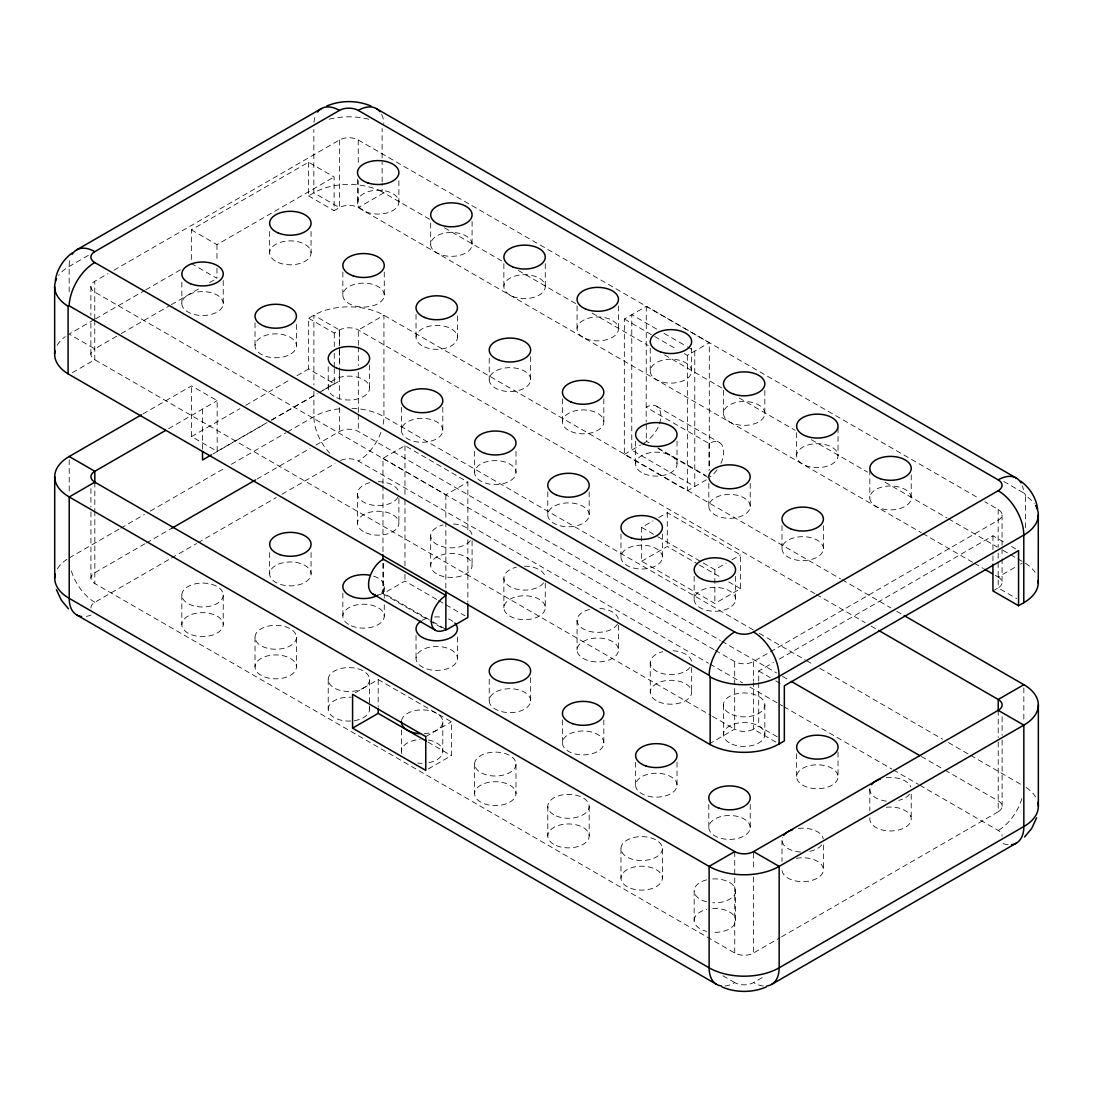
<?xml version="1.0" encoding="UTF-8"?>
<svg xmlns="http://www.w3.org/2000/svg" width="1093" height="1093" viewBox="0 0 1093 1093"><rect width="100%" height="100%" fill="white"/><g stroke="black" fill="none" stroke-linecap="round" stroke-linejoin="round"><path stroke-width="0.75" stroke-dasharray="5 3.75" d="M90.938 578.142L90.938 508.832M90.883 354.296L90.883 320.481M429.631 219.269L382.126 191.849L382.126 183.392M382.126 181.984L382.126 162.27M382.126 158.048L382.126 128.455M1002.117 806.32L1002.117 737.024M1002.062 514.858L1002.062 545.284M88.314 255.393L69.16 266.46A49.527 28.596 0 0 0 58.721 275.327M94.777 319.156L94.777 281.243L108.043 273.592M113.932 270.19L339.458 139.986A13.294 7.678 0 0 1 358.258 139.986L978.959 498.34M216.96 268.222L216.96 278.319L191.343 263.536L191.343 229.858L308.499 162.215L334.116 176.998L334.116 210.676L339.458 207.602A13.294 7.678 0 0 1 358.258 207.602L921.317 532.674M191.343 229.858L216.96 244.641L334.116 176.998M94.176 319.621L69.16 334.075L94.777 348.858L119.793 334.417M95.651 318.773L144.235 290.724M145.711 289.877L181.028 269.479M308.499 162.215L308.499 195.879L313.841 192.805A49.527 28.596 0 0 1 382.126 191.849M121.268 333.556L169.852 305.521M171.314 304.66L199.295 288.525M209.596 282.568L216.96 278.319M72.37 372.658L94.777 359.72L711.037 715.519M383.834 192.833L358.258 207.602L358.258 180.55M142.91 413.946L191.548 385.87L217.165 400.653L217.165 451.368L191.548 436.572L191.548 385.87M334.28 368.546L334.28 383.752L308.663 368.969L308.663 318.254L313.896 315.235A49.527 28.596 0 0 1 383.93 315.235L840.585 578.88M168.595 428.702L217.165 400.653M308.663 318.254L334.28 333.051L339.513 330.031A13.294 7.678 0 0 1 358.313 330.031L814.968 593.677M191.548 436.572L239.859 408.686M245.72 405.312L291.093 379.107M296.941 375.732L308.663 368.969M217.165 451.368L269.862 420.942M271.337 420.095L316.71 393.904M322.558 390.515L334.28 383.752M212.821 454.046L265.79 423.469M271.679 420.067L317.298 393.74M318.76 392.893L339.363 380.992L339.363 370.814M69.214 557.922L119.328 528.985M120.804 528.138L144.385 514.516M150.287 511.114L225.459 467.708M231.347 464.306L285.888 432.828M287.363 431.967L313.896 416.652A49.527 28.596 0 0 1 342.109 408.55M144.945 543.768L94.831 572.705A13.294 7.678 0 0 0 94.831 583.566L734.742 953.014A13.294 7.678 0 0 0 753.542 953.014L780.074 937.698M146.421 542.92L171.478 528.452M256.964 479.103L310.029 448.458M315.932 445.056L339.513 431.448A13.294 7.678 0 0 1 358.313 431.448L720.396 640.484M90.951 608.009A13.294 7.678 0 0 1 94.831 602.284L170.002 558.892M171.478 558.031L196.535 543.563M198.011 542.715L276.133 497.616M282.021 494.214L335.086 463.582M706.379 479.813L687.347 490.798L624.335 454.415L624.335 319.006L646.291 306.327L709.302 342.71L709.302 469.648M684.409 353.695L687.347 355.389L709.302 342.71M624.335 454.415L640.43 445.124M641.905 444.277L646.291 441.736L646.291 423.128M355.416 692.702L378.192 679.545L451.382 721.804L451.382 755.618L427.185 769.581M658.751 517.563L667.29 512.644L740.48 554.889L740.48 588.703L714.863 603.486L641.673 561.228L641.673 527.427L653.067 520.855M641.673 561.228L667.29 546.445L698.031 564.193M425.764 736.6L451.382 721.804M703.154 562.922L714.863 569.685L726.258 563.114M731.941 559.821L740.48 554.889M715.464 650.458L734.687 661.552A13.294 7.678 0 0 0 753.487 661.552L998.169 520.295A13.294 7.678 0 0 0 998.169 509.434L984.875 501.755M758.72 681.035L758.72 671.006L773.461 662.508M779.35 659.106L992.936 535.789L1004.317 542.36M709.084 743.95L734.687 729.168A13.294 7.678 0 0 0 753.487 729.168L775.907 742.106M995.217 575.342L998.169 577.049L1015.752 566.898M1020.548 564.125L1022.146 563.196M777.232 736.832L758.72 726.148L753.487 729.168L753.487 682.688M992.936 590.93L998.169 587.897L1016.668 598.581M781.55 936.851L998.223 811.757L998.223 739.073M724.932 986.009A36.233 20.917 -60 0 0 734.742 982.593A13.294 7.678 0 0 0 753.542 982.593L763.87 976.636M382.974 483.693L382.974 458.309L404.97 445.657L467.859 482.109L467.859 532.878M382.974 458.309L445.862 494.76L467.859 482.109M382.974 563.25L382.974 593.718L404.97 581.066L437.145 599.715M1003.743 481.439L1023.745 492.984A36.233 20.917 -60 0 0 1022.406 485.852M656.674 329.102L631.768 314.716L631.768 450.125L694.779 486.508L694.779 351.099L687.456 346.864M664.011 333.324L685.98 346.016M624.335 319.006L677.086 349.459M1011.435 546.473L1015.711 548.932M444.4 227.795L503.477 261.91M518.246 270.436L575.861 303.69M592.105 313.076L648.231 345.484M664.489 354.856L723.033 388.657M739.141 397.961L795.185 430.314M811.402 439.687L867.432 472.039M885.139 482.245L947.071 518.014M948.546 518.861L997.199 546.951M1003.101 550.366L1009.003 553.768M1010.479 554.616L1016.367 558.017M1017.843 558.878L1022.269 561.433M922.793 533.534L973.043 562.54M974.519 563.387L983.386 568.51M308.499 195.879L334.116 210.676M656.551 406.227L719.385 442.501M720.943 463.418A20.726 11.968 -60 0 0 722.049 445.193A20.726 11.968 -60 0 0 709.015 443.526L646.182 407.252A20.726 11.968 -60 0 1 660.841 415.709A20.726 11.968 -60 0 1 646.182 441.094L649.105 442.788M657.877 447.843L706.092 475.687M658.013 448.513L709.302 478.119M842.075 579.741L890.836 607.899M896.752 611.301L902.654 614.717M816.457 594.524L865.219 622.682M871.135 626.098L877.037 629.513M641.673 527.427L656.319 535.884M657.781 536.731L701.692 562.075M699.493 565.04L721.448 577.719M728.771 581.941L740.48 588.703M753.391 629.964L383.93 416.652A49.527 28.596 0 0 0 350.621 408.29M759.307 633.38L805.117 659.83M806.593 660.678L813.984 664.94M819.9 668.356L942.562 739.169M948.478 742.584L969.163 754.539M970.639 755.386L1022.365 785.252M721.872 641.331L776.549 672.905M782.465 676.321L789.856 680.584M921.372 756.52L943.546 769.322M945.021 770.169L998.223 800.896A13.294 7.678 0 0 1 998.223 811.757M758.72 671.006L770.114 677.578M775.798 680.871L780.074 683.33M713.989 649.611L94.777 292.104A13.294 7.678 0 0 1 94.777 281.243M340.633 460.44A13.294 7.678 0 0 1 358.313 461.027L708.565 663.232M710.04 664.093L742.557 682.865M749.948 687.128L782.465 705.9M783.941 706.747L891.82 769.035M893.295 769.896L918.421 784.391M919.896 785.252L998.223 830.475A13.294 7.678 0 0 1 1002.117 836.104M712.513 716.366L734.687 729.168L734.687 661.552M427.964 742.092L451.382 755.618M722.91 975.762L734.742 982.593M438.607 600.563L444.468 603.951M445.93 604.798L464.935 615.81M379.216 594.674A20.726 11.996 -59.9 0 0 383.26 593.007L431.393 620.906M432.842 621.753L445.971 629.349M382.974 593.718L428.319 619.991M429.781 620.838L442.938 628.461M1025.453 527.769L1025.453 495.648A49.527 28.596 0 0 1 1034.224 503.504M1023.84 687.852L1023.84 722.719M1002.062 548.672L1002.062 557.116M1002.062 558.81L1002.062 582.473M1002.117 716.735L1002.117 735.329M998.223 710.341L998.223 737.502M998.169 509.434L998.169 547.333M998.169 553.099L998.169 560.859M998.169 562.553L998.169 587.897A13.294 7.678 0 0 0 998.169 577.049M992.936 535.789L992.936 554.165M992.936 555.845L992.936 562.526M911.22 474.922L911.22 497.93A20.699 11.955 0 0 1 880.179 508.272A20.699 11.955 0 0 1 880.179 487.574A20.699 11.955 0 0 1 911.22 497.93M911.22 794.351L911.22 818.999M869.823 469.99L869.823 497.93M869.823 789.419L869.823 810.787M838.03 427.732L838.03 455.672A20.699 11.955 0 0 1 806.989 466.028A20.699 11.955 0 0 1 806.989 445.316A20.699 11.955 0 0 1 838.03 455.672M838.03 752.093L838.03 776.74A20.699 11.955 0 0 1 806.989 787.097A20.699 11.955 0 0 1 806.989 766.398A20.699 11.955 0 0 1 838.03 776.74M823.398 525.624L823.398 548.631A20.699 11.955 0 0 1 792.343 558.988A20.699 11.955 0 0 1 792.343 538.289A20.699 11.955 0 0 1 823.398 548.631M823.398 845.053L823.398 869.7M796.633 432.664L796.633 455.672M796.633 753.733L796.633 776.74M782.001 525.624L782.001 548.631M782.001 840.121L782.001 861.489M764.84 390.406L764.84 413.414A20.699 11.955 0 0 1 733.799 423.77A20.699 11.955 0 0 1 733.799 403.071A20.699 11.955 0 0 1 764.84 413.414M764.84 704.903L764.84 734.482M758.72 682.701L758.72 726.148M753.487 661.552L753.487 681.281M753.542 853.182L753.542 870.615M753.542 876.955L753.542 953.014M750.208 483.379L750.208 506.373A20.699 11.955 0 0 1 719.153 516.729A20.699 11.955 0 0 1 719.153 496.031A20.699 11.955 0 0 1 750.208 506.373M750.208 804.448L750.208 827.456A20.699 11.955 0 0 1 719.153 837.798A20.699 11.955 0 0 1 719.153 817.099A20.699 11.955 0 0 1 750.208 827.456M735.575 576.339L735.575 599.347A20.699 11.955 0 0 1 704.52 609.689A20.699 11.955 0 0 1 704.52 588.99A20.699 11.955 0 0 1 735.575 599.347M712.732 878.95A20.699 11.955 0 0 1 735.575 890.836L735.575 920.415A20.699 11.955 0 0 1 712.732 932.302M734.742 851.597L734.742 953.014M723.443 390.406L723.443 413.414M723.443 704.903L723.443 734.482M714.863 569.685L714.863 603.486M709.015 443.526L709.015 470.605M708.81 483.379L708.81 506.373M708.81 804.448L708.81 827.456M694.164 576.339L694.164 599.347M706.652 879.865A20.699 11.955 0 0 0 694.164 890.836L694.164 920.415A20.699 11.955 0 0 0 706.652 931.386M691.65 348.148L691.65 371.155A20.699 11.955 0 0 1 660.596 381.512A20.699 11.955 0 0 1 660.596 360.813A20.699 11.955 0 0 1 691.65 371.155M691.65 667.577L691.65 692.224M687.347 355.389L687.347 490.798M677.018 441.121L677.018 464.129M677.018 762.19L677.018 785.198A20.699 11.955 0 0 1 645.963 795.54A20.699 11.955 0 0 1 645.963 774.841A20.699 11.955 0 0 1 677.018 785.198M667.29 512.644L667.29 546.445M662.372 534.081L662.372 557.088A20.699 11.955 0 0 1 631.33 567.431A20.699 11.955 0 0 1 631.33 546.732A20.699 11.955 0 0 1 662.372 557.088M662.372 848.578A20.699 11.955 0 0 1 631.33 858.934A20.699 11.955 0 0 1 631.33 838.222A20.699 11.955 0 0 1 662.372 848.578L662.372 878.157A20.699 11.955 0 0 1 631.33 888.513A20.699 11.955 0 0 1 631.33 867.801A20.699 11.955 0 0 1 662.372 878.157M650.253 348.148L650.253 371.155M650.253 662.645L650.253 692.224M646.291 306.327L646.182 422.062M635.607 441.121L635.607 464.129M635.607 762.19L635.607 785.198M620.974 534.081L620.974 557.088M620.974 848.578L620.974 878.157M618.46 305.89L618.46 328.897M618.46 625.319L618.46 649.98A20.699 11.955 0 0 1 587.406 660.322A20.699 11.955 0 0 1 587.406 639.624A20.699 11.955 0 0 1 618.46 649.98M603.828 398.863L603.828 421.871M603.828 719.932L603.828 742.939A20.699 11.955 0 0 1 572.773 753.282A20.699 11.955 0 0 1 572.773 732.583A20.699 11.955 0 0 1 603.828 742.939M589.182 491.823L589.182 514.83A20.699 11.955 0 0 1 558.14 525.186A20.699 11.955 0 0 1 558.14 504.474A20.699 11.955 0 0 1 589.182 514.83M589.182 806.32L589.182 835.899M577.063 305.89L577.063 328.897M577.063 620.387L577.063 649.98M562.417 398.863L562.417 421.871M562.417 719.932L562.417 742.939M547.784 491.823L547.784 514.83M547.784 806.32L547.784 835.899M545.27 263.645L545.27 286.639M545.27 583.061L545.27 607.722A20.699 11.955 0 0 1 514.216 618.064A20.699 11.955 0 0 1 514.216 597.365A20.699 11.955 0 0 1 545.27 607.722M530.638 356.605L530.638 379.613A20.699 11.955 0 0 1 499.583 389.955A20.699 11.955 0 0 1 499.583 369.256A20.699 11.955 0 0 1 530.638 379.613M530.638 677.674L530.638 700.681A20.699 11.955 0 0 1 499.583 711.037A20.699 11.955 0 0 1 499.583 690.325A20.699 11.955 0 0 1 530.638 700.681M515.992 451.204L515.992 472.572A20.699 11.955 0 0 1 484.95 482.928A20.699 11.955 0 0 1 484.95 462.23A20.699 11.955 0 0 1 515.992 472.572M515.992 764.062A20.699 11.955 0 0 1 484.95 774.418A20.699 11.955 0 0 1 484.95 753.719A20.699 11.955 0 0 1 515.992 764.062L515.992 793.641A20.699 11.955 0 0 1 484.95 803.997A20.699 11.955 0 0 1 484.95 783.298A20.699 11.955 0 0 1 515.992 793.641M503.873 263.645L503.873 286.639M503.873 578.142L503.873 607.722M489.227 358.244L489.227 379.613M489.227 679.313L489.227 700.681M474.594 451.204L474.594 472.572M474.594 764.062L474.594 793.641M472.08 221.387L472.08 244.395A20.699 11.955 0 0 1 441.026 254.737A20.699 11.955 0 0 1 441.026 234.039A20.699 11.955 0 0 1 472.08 244.395M472.08 540.816L472.08 565.464M467.859 539.655L467.859 602.27M457.448 315.986L457.448 337.354M457.448 637.055L457.448 658.423A20.699 11.955 0 0 1 426.393 668.779A20.699 11.955 0 0 1 426.393 648.067A20.699 11.955 0 0 1 457.448 658.423M445.862 494.76L445.862 520.145M445.862 521.839L445.862 589.537M442.802 407.306L442.802 430.314A20.699 11.955 0 0 1 411.747 440.67A20.699 11.955 0 0 1 411.747 419.972A20.699 11.955 0 0 1 442.802 430.314M442.802 721.804L442.802 751.383A20.699 11.955 0 0 1 428.388 762.777M430.683 223.027L430.683 244.395M430.683 535.884L430.683 565.464M416.037 314.347L416.037 337.354M416.037 635.416L416.037 658.423M404.97 445.657L404.97 498.121M404.97 499.815L404.97 565.832M404.97 574.29L404.97 581.066M401.404 407.306L401.404 430.314M401.404 730.028L401.404 751.383M398.89 180.769L398.89 202.137M398.89 498.558L398.89 523.205M384.258 272.089L384.258 295.096A20.699 11.955 0 0 1 353.203 305.453A20.699 11.955 0 0 1 353.203 284.74A20.699 11.955 0 0 1 384.258 295.096M384.258 586.586L384.258 598.09M384.258 604.661L384.258 616.165M383.26 563.387L383.26 593.007M382.974 485.388L382.974 553.099M378.192 679.545L378.192 706.597M369.612 365.048L369.612 388.056M369.612 679.545A20.699 11.955 0 0 1 338.557 689.902A20.699 11.955 0 0 1 338.557 669.203A20.699 11.955 0 0 1 369.612 679.545L369.612 704.206M369.612 705.846L369.612 709.138M358.258 139.986L358.258 163.649M358.313 345.238L358.313 330.031L383.93 315.235L383.93 416.652A36.233 20.917 -60 0 1 382.837 425.833M358.313 346.932L358.313 365.527M358.313 372.289L358.313 412.853M358.313 414.534L358.313 431.448M357.493 179.129L357.493 202.137M357.493 493.626L357.493 523.205M342.847 272.089L342.847 295.096M342.847 593.157L342.847 616.165M339.458 139.986L339.458 207.602L313.841 192.805L313.841 129.425M339.513 345.88L339.513 330.031L313.896 315.235L313.896 384.955M339.513 349.036L339.513 366.469M339.513 368.054L339.513 399.751M339.513 407.675L339.513 431.448M339.363 330.113L339.363 348.763M339.363 350.47L339.363 369.12M334.28 333.051L334.28 346.577M334.28 353.326L334.28 366.852M328.214 366.701L328.214 388.056M328.214 679.545L328.214 709.138A20.699 11.955 0 0 0 351.044 721.025A20.699 11.955 0 0 0 369.174 706.679M313.896 391.294L313.896 416.652A36.233 20.917 60 0 0 329.703 453.117M311.068 231.484L311.068 252.838M311.068 552.552L311.068 573.907A20.699 11.955 0 0 1 280.013 584.263A20.699 11.955 0 0 1 280.013 563.564A20.699 11.955 0 0 1 311.068 573.907M296.422 324.443L296.422 345.812A20.699 11.955 0 0 1 265.367 356.154A20.699 11.955 0 0 1 265.367 335.455A20.699 11.955 0 0 1 296.422 345.812M296.422 637.301A20.699 11.955 0 0 1 265.367 647.643A20.699 11.955 0 0 1 265.367 626.945A20.699 11.955 0 0 1 296.422 637.301L296.422 666.88A20.699 11.955 0 0 1 265.367 677.223A20.699 11.955 0 0 1 265.367 656.524A20.699 11.955 0 0 1 296.422 666.88M269.657 231.484L269.657 252.838M269.657 552.552L269.657 573.907M255.024 322.804L255.024 345.812M255.024 637.301L255.024 666.88M223.232 280.546L223.232 303.553A20.699 11.955 0 0 1 192.177 313.896A20.699 11.955 0 0 1 192.177 293.197A20.699 11.955 0 0 1 223.232 303.553M223.232 595.043A20.699 11.955 0 0 1 192.177 605.385A20.699 11.955 0 0 1 192.177 584.687A20.699 11.955 0 0 1 223.232 595.043L223.232 624.622A20.699 11.955 0 0 1 192.177 634.965A20.699 11.955 0 0 1 192.177 614.266A20.699 11.955 0 0 1 223.232 624.622M216.96 244.641L216.96 261.487M202.519 409.11L202.519 449.824M181.834 282.185L181.834 303.553M181.834 595.043L181.834 624.622M94.777 320.126L94.777 359.72A13.294 7.678 0 0 1 94.777 348.858M94.831 482.15L94.831 510.171M94.831 510.882L94.831 583.566M90.883 286.68L90.883 315.412M90.938 488.557L90.938 507.138M69.16 291.817L69.16 266.46A36.233 20.917 60 0 1 70.253 258.535M69.214 459.675L69.214 494.528M380.897 432.377A36.233 20.917 -60 0 1 358.313 461.027M763.351 986.009A36.233 20.917 60 0 1 753.542 982.593M1021.887 798.546A36.233 20.917 -60 0 1 998.223 830.475M94.831 602.284A36.233 20.917 60 0 1 71.168 570.368M91.115 614.976A36.233 20.917 -60 0 1 86.21 616.397M1008.033 844.739A36.233 20.917 60 0 1 1001.939 843.154M1026.122 787.506A49.527 28.596 0 0 1 1035.618 796.961M57.437 568.784A49.527 28.596 0 0 1 66.946 559.315M397.92 497.247A20.699 11.955 0 0 1 364.297 502.493A20.699 11.955 0 0 1 369.967 482.655M378.192 481.671A20.699 11.955 0 0 1 398.89 493.626M470.373 540.625A20.699 11.955 0 0 1 436.735 544.328A20.699 11.955 0 0 1 443.157 524.913M453.513 523.998A20.699 11.955 0 0 1 472.08 535.884M543.576 582.883A20.699 11.955 0 0 1 509.939 586.586A20.699 11.955 0 0 1 516.347 567.171M524.572 566.188A20.699 11.955 0 0 1 545.27 578.142M617.49 624.021A20.699 11.955 0 0 1 583.881 629.254A20.699 11.955 0 0 1 589.537 609.429M599.907 608.5A20.699 11.955 0 0 1 618.46 620.387M689.956 667.399A20.699 11.955 0 0 1 656.319 671.102A20.699 11.955 0 0 1 662.727 651.688M673.097 650.759A20.699 11.955 0 0 1 691.65 662.645M909.526 794.16A20.699 11.955 0 0 1 898.747 800.39M886.286 801.114A20.699 11.955 0 0 1 869.932 788.19M886.286 777.724A20.699 11.955 0 0 1 910.783 786.974M886.286 807.303A20.699 11.955 0 0 1 911.22 818.589A20.699 11.955 0 0 1 887.707 830.844A20.699 11.955 0 0 1 870.793 815.378M821.69 844.875A20.699 11.955 0 0 1 808.97 851.515M800.554 852.021A20.699 11.955 0 0 1 782.438 837.675M798.45 828.426A20.699 11.955 0 0 1 823.289 838.891M796.414 858.319A20.699 11.955 0 0 1 823.207 868.074A20.699 11.955 0 0 1 801.975 881.655A20.699 11.955 0 0 1 782.438 867.255M422.103 620.387A20.699 11.955 0 0 1 428.524 617.873M434.604 616.958A20.699 11.955 0 0 1 443.02 617.449M448.472 618.993A20.699 11.955 0 0 1 453.8 622.067M373.601 576.134A20.699 11.955 0 0 1 379.449 594.25M735.575 890.836A20.699 11.955 0 0 1 712.732 902.722M706.652 901.807A20.699 11.955 0 0 1 694.164 890.836M712.732 908.529A20.699 11.955 0 0 1 735.575 920.415M694.164 920.415A20.699 11.955 0 0 1 706.652 909.444M401.514 720.574A20.699 11.955 0 0 1 422.813 709.863A20.699 11.955 0 0 1 442.788 721.394A20.699 11.955 0 0 1 424.248 733.69M428.388 740.002A20.699 11.955 0 0 1 442.802 751.383M422.103 763.338A20.699 11.955 0 0 1 417.868 763.092M401.841 753.842A20.699 11.955 0 0 1 419.972 739.496M328.214 709.125A20.699 11.955 0 0 1 351.044 697.238M717.104 469.894A20.726 11.968 -60 0 1 710.095 476.712M1023.745 493.039A2.418 1.394 60 0 1 1025.562 495.689M313.951 122.416A36.233 20.917 60 0 1 315.781 114.997M57.15 345.32A49.527 28.596 0 0 1 65.266 336.603M1025.453 563.264A49.527 28.596 0 0 1 1034.989 572.199M381.635 114.369A36.233 20.917 -60 0 1 383.834 123.536M329.184 119.178A49.527 28.596 0 0 1 369.092 119.315M366.046 532.878A20.699 11.955 0 0 0 398.781 524.435A20.699 11.955 0 0 0 369.748 512.289A20.699 11.955 0 0 0 366.046 532.878M439.236 575.137A20.699 11.955 0 0 0 471.971 566.693A20.699 11.955 0 0 0 442.938 554.547A20.699 11.955 0 0 0 439.236 575.137M658.806 701.911A20.699 11.955 0 0 0 691.541 693.468A20.699 11.955 0 0 0 662.508 681.322A20.699 11.955 0 0 0 658.806 701.911M731.996 714.59A20.699 11.955 0 0 0 764.731 706.146A20.699 11.955 0 0 0 735.698 693.987A20.699 11.955 0 0 0 731.996 714.59M731.996 744.169A20.699 11.955 0 0 0 764.731 735.726A20.699 11.955 0 0 0 735.698 723.58A20.699 11.955 0 0 0 731.996 744.169M351.399 625.852A20.699 11.955 0 0 0 384.149 617.408A20.699 11.955 0 0 0 355.102 605.249A20.699 11.955 0 0 0 351.399 625.852M556.337 815.993A20.699 11.955 0 0 0 589.072 807.549A20.699 11.955 0 0 0 560.04 795.403A20.699 11.955 0 0 0 556.337 815.993M556.337 845.586A20.699 11.955 0 0 0 589.072 837.129A20.699 11.955 0 0 0 560.04 824.983A20.699 11.955 0 0 0 556.337 845.586M336.767 397.743A20.699 11.955 0 0 0 369.502 389.299A20.699 11.955 0 0 0 340.469 377.153A20.699 11.955 0 0 0 336.767 397.743M278.209 262.525A20.699 11.955 0 0 0 310.945 254.082A20.699 11.955 0 0 0 281.912 241.922A20.699 11.955 0 0 0 278.209 262.525M424.59 347.027A20.699 11.955 0 0 0 457.339 338.584A20.699 11.955 0 0 0 428.292 326.438A20.699 11.955 0 0 0 424.59 347.027M570.983 431.544A20.699 11.955 0 0 0 603.719 423.1A20.699 11.955 0 0 0 574.686 410.954A20.699 11.955 0 0 0 570.983 431.544M644.173 473.802A20.699 11.955 0 0 0 676.909 465.358A20.699 11.955 0 0 0 647.876 453.212A20.699 11.955 0 0 0 644.173 473.802M585.616 338.584A20.699 11.955 0 0 0 618.351 330.141A20.699 11.955 0 0 0 589.318 317.995A20.699 11.955 0 0 0 585.616 338.584M512.426 296.326A20.699 11.955 0 0 0 545.161 287.883A20.699 11.955 0 0 0 516.128 275.737A20.699 11.955 0 0 0 512.426 296.326M366.046 211.81A20.699 11.955 0 0 0 398.781 203.366A20.699 11.955 0 0 0 369.748 191.22A20.699 11.955 0 0 0 366.046 211.81"/><path stroke-width="1.5" d="M54.705 578.142L54.705 476.726M1038.159 580.424A49.527 28.596 0 0 1 1023.786 602.694L1018.553 605.713L1018.553 550.585L784.337 685.803L784.337 740.931L779.104 743.964A49.527 28.596 0 0 1 710.163 744.579L68.094 373.874L68.094 306.259A49.527 28.596 0 0 1 56.617 278.701M1038.268 583.279L1038.295 514.858M55.333 280.969C56.617 269.821 63.162 259.628 72.111 253.029M1036.629 817.81L1031.751 828.371L1024.565 836.992M76.66 249.873L321.342 108.617M72.193 254.245A36.233 20.917 60 0 1 94.777 251.663L339.458 110.407A13.294 7.678 0 0 1 358.258 110.407A36.233 20.917 -60 0 1 379.968 111.746M81.62 616.534A36.233 20.917 -60 0 1 69.214 598.363L69.214 496.946A49.527 28.596 0 0 1 69.214 456.505L141.434 414.807M165.644 430.41L94.831 471.288L69.214 456.505M1011.435 844.725A36.233 20.917 60 0 0 1023.84 826.54L1023.84 725.124L998.223 710.341L753.542 851.597A13.294 7.678 0 0 1 734.742 851.597L94.831 482.15L69.214 496.946L709.125 866.394A49.527 28.596 0 0 0 779.159 866.394L1023.84 725.124A49.527 28.596 0 0 0 1023.84 684.683L904.143 615.578M211.359 454.893L202.519 459.989L202.519 451.518M171.478 528.452L255.489 479.95M352.574 728.143L425.764 770.401L425.764 736.6L352.574 694.342L352.574 728.143L378.192 713.36L426.489 741.245M94.777 251.663A13.294 7.678 0 0 0 94.777 262.525L734.687 631.973A13.294 7.678 0 0 0 753.487 631.973L998.169 490.716A13.294 7.678 0 0 0 998.169 479.854L358.258 110.407M734.742 851.597L709.125 866.394L709.125 967.811A36.233 20.917 -60 0 0 721.53 985.982M1023.84 684.683L998.223 699.479L878.526 630.36M771.658 984.383L1016.34 843.127M326.807 105.98C340.797 100.146 356.905 100.146 370.91 105.98M766.193 987.02C752.203 992.854 736.095 992.854 722.09 987.02M376.375 108.617L1016.285 478.065M984.875 569.371L992.253 573.634M1018.553 605.713L992.936 590.93L992.936 564.193M791.332 681.445L919.896 755.673M710.231 676.991A1.53 0.888 60 0 0 709.084 675.31L69.173 305.821A36.233 20.917 -60 0 1 94.777 262.525M753.542 851.597L779.159 866.394L779.159 967.811A36.233 20.917 60 0 1 766.753 985.982M76.715 614.935L716.625 984.383M372.877 594.018L435.588 630.374M1020.835 481.221C1029.784 487.82 1036.328 498.012 1037.612 509.147M68.49 608.815L61.317 600.18L56.426 589.633M54.65 286.68L54.664 353.777M1038.35 704.903L1038.35 806.32M1023.786 602.694L1023.786 535.078A49.527 28.596 0 0 0 1035.563 505.499M998.223 710.573L998.223 699.479A13.294 7.678 0 0 1 998.223 710.341M779.104 743.964L779.104 676.348A36.233 20.917 60 0 0 753.487 631.973M710.163 744.579L710.163 676.963A49.527 28.596 0 0 0 779.104 676.348L1023.786 535.078A36.233 20.917 60 0 0 998.169 490.716M467.859 603.964L467.859 617.504L445.862 630.169L445.862 591.231M382.974 554.793L382.974 559.862M378.192 708.291L378.192 713.36M94.831 483.12L94.831 471.288A13.294 7.678 0 0 0 94.831 482.15M55.21 574.085A49.527 28.596 0 0 0 69.214 598.363L709.125 967.811A49.527 28.596 0 0 0 779.172 967.811L1023.84 826.54A49.527 28.596 0 0 0 1037.844 802.276M871.531 784.678A20.699 11.955 0 0 1 880.48 778.967M783.695 835.38A20.699 11.955 0 0 1 792.657 829.669M454.838 623.051A20.699 11.955 0 0 1 448.936 638.503A20.699 11.955 0 0 1 421.625 637.014A20.699 11.955 0 0 1 420.846 621.193M378.192 595.043A20.699 11.955 0 0 1 351.413 596.272A20.699 11.955 0 0 1 345.074 581.203A20.699 11.955 0 0 1 369.83 575.205M419.972 733.69A20.699 11.955 0 0 1 401.404 721.804M709.084 675.269A36.233 20.917 -60 0 1 734.687 631.973M998.169 479.854A36.233 20.917 -60 0 1 1021.026 482.887M317.503 112.06A36.233 20.917 60 0 1 339.458 110.407M68.026 306.204A1.53 0.888 60 0 1 68.449 305.671M68.094 373.874A49.527 28.596 0 0 1 55.005 350.894M375.213 594.865A20.726 11.996 -59.9 0 1 369.188 579.345A20.726 11.996 -59.9 0 1 383.26 559.165L445.971 595.507A20.726 11.996 -59.9 0 0 431.298 620.879A20.726 11.996 -59.9 0 0 445.971 629.349M806.989 757.517A20.699 11.955 0 0 0 838.03 747.161A20.699 11.955 0 0 0 806.989 736.805A20.699 11.955 0 0 0 806.989 757.517M719.153 808.219A20.699 11.955 0 0 0 750.208 797.876A20.699 11.955 0 0 0 719.153 787.52A20.699 11.955 0 0 0 719.153 808.219M645.963 765.961A20.699 11.955 0 0 0 677.018 755.618A20.699 11.955 0 0 0 645.963 745.262A20.699 11.955 0 0 0 645.963 765.961M572.773 723.703A20.699 11.955 0 0 0 603.828 713.36A20.699 11.955 0 0 0 572.773 703.004A20.699 11.955 0 0 0 572.773 723.703M499.583 681.458A20.699 11.955 0 0 0 530.638 671.102A20.699 11.955 0 0 0 499.583 660.746A20.699 11.955 0 0 0 499.583 681.458M280.013 554.684A20.699 11.955 0 0 0 311.068 544.328A20.699 11.955 0 0 0 280.013 533.985A20.699 11.955 0 0 0 280.013 554.684M190.387 283.647A20.699 11.955 0 0 0 223.122 275.204A20.699 11.955 0 0 0 194.089 263.058A20.699 11.955 0 0 0 190.387 283.647M265.367 326.575A20.699 11.955 0 0 0 296.422 316.219A20.699 11.955 0 0 0 265.367 305.876A20.699 11.955 0 0 0 265.367 326.575M336.767 368.163A20.699 11.955 0 0 0 369.502 359.72A20.699 11.955 0 0 0 340.469 347.574A20.699 11.955 0 0 0 336.767 368.163M409.957 410.421A20.699 11.955 0 0 0 442.692 401.978A20.699 11.955 0 0 0 413.66 389.832A20.699 11.955 0 0 0 409.957 410.421M484.95 453.349A20.699 11.955 0 0 0 515.992 442.993A20.699 11.955 0 0 0 484.95 432.637A20.699 11.955 0 0 0 484.95 453.349M556.337 494.924A20.699 11.955 0 0 0 589.072 486.481A20.699 11.955 0 0 0 560.04 474.335A20.699 11.955 0 0 0 556.337 494.924M631.33 537.852A20.699 11.955 0 0 0 662.372 527.509A20.699 11.955 0 0 0 631.33 517.153A20.699 11.955 0 0 0 631.33 537.852M702.717 579.44A20.699 11.955 0 0 0 735.452 570.997A20.699 11.955 0 0 0 706.42 558.851A20.699 11.955 0 0 0 702.717 579.44M278.209 232.946A20.699 11.955 0 0 0 310.945 224.502A20.699 11.955 0 0 0 281.912 212.343A20.699 11.955 0 0 0 278.209 232.946M353.203 275.873A20.699 11.955 0 0 0 384.258 265.517A20.699 11.955 0 0 0 353.203 255.161A20.699 11.955 0 0 0 353.203 275.873M424.59 317.448A20.699 11.955 0 0 0 457.339 309.005A20.699 11.955 0 0 0 428.292 296.859A20.699 11.955 0 0 0 424.59 317.448M499.583 360.376A20.699 11.955 0 0 0 530.638 350.033A20.699 11.955 0 0 0 499.583 339.677A20.699 11.955 0 0 0 499.583 360.376M570.983 401.964A20.699 11.955 0 0 0 603.719 393.521A20.699 11.955 0 0 0 574.686 381.375A20.699 11.955 0 0 0 570.983 401.964M644.173 444.223A20.699 11.955 0 0 0 676.909 435.779A20.699 11.955 0 0 0 647.876 423.633A20.699 11.955 0 0 0 644.173 444.223M717.363 486.481A20.699 11.955 0 0 0 750.099 478.037A20.699 11.955 0 0 0 721.066 465.891A20.699 11.955 0 0 0 717.363 486.481M790.553 528.739A20.699 11.955 0 0 0 823.289 520.295A20.699 11.955 0 0 0 794.256 508.149A20.699 11.955 0 0 0 790.553 528.739M880.179 478.693A20.699 11.955 0 0 0 911.22 468.351A20.699 11.955 0 0 0 880.179 457.994A20.699 11.955 0 0 0 880.179 478.693M806.989 436.449A20.699 11.955 0 0 0 838.03 426.092A20.699 11.955 0 0 0 806.989 415.736A20.699 11.955 0 0 0 806.989 436.449M733.799 394.19A20.699 11.955 0 0 0 764.84 383.834A20.699 11.955 0 0 0 733.799 373.478A20.699 11.955 0 0 0 733.799 394.19M660.596 351.932A20.699 11.955 0 0 0 691.65 341.576A20.699 11.955 0 0 0 660.596 331.234A20.699 11.955 0 0 0 660.596 351.932M585.616 309.005A20.699 11.955 0 0 0 618.351 300.561A20.699 11.955 0 0 0 589.318 288.415A20.699 11.955 0 0 0 585.616 309.005M512.426 266.747A20.699 11.955 0 0 0 545.161 258.303A20.699 11.955 0 0 0 516.128 246.157A20.699 11.955 0 0 0 512.426 266.747M439.236 224.489A20.699 11.955 0 0 0 471.971 216.045A20.699 11.955 0 0 0 442.938 203.899A20.699 11.955 0 0 0 439.236 224.489M367.835 182.9A20.699 11.955 0 0 0 398.89 172.557A20.699 11.955 0 0 0 367.835 162.201A20.699 11.955 0 0 0 367.835 182.9"/></g></svg>
